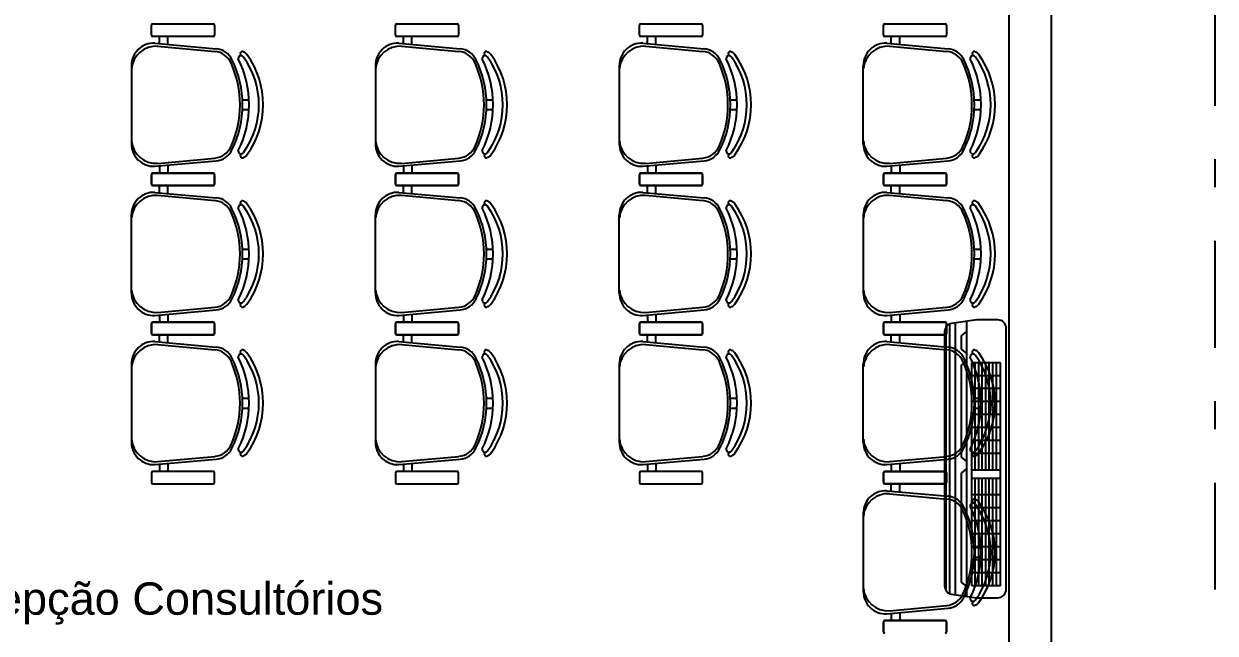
# Model space of a CAD drawing. Header units: millimetres. Extents: x 1573 to 2177, y 1587 to 1932.
# Drawn here: x 1784.295 to 1788.543, y 1895.286 to 1897.457 of the extents above; entities that cross this region are included whole.
import ezdxf
from ezdxf.enums import TextEntityAlignment as Align

# ---------------------------------------------------------------- set-up
doc = ezdxf.new("R2010")
doc.units = ezdxf.units.MM
doc.header["$LTSCALE"] = 0.03
doc.linetypes.add('DASHDOT', pattern=[25.4, 12.7, -6.35, 0, -6.35])
doc.layers.add('-HIDRO', color=8, linetype='Continuous')
doc.styles.add('ARIAL', font='arial.ttf')

msp = doc.modelspace()

# ---------------------------------------------------------------- linework, layer by layer
at = {"layer": '-HIDRO', "linetype": 'DASHDOT'}
msp.add_line((1788.5434, 1894.5791), (1788.5434, 1908.8246), dxfattribs=at)
at = {"layer": '-HIDRO'}
for p, q in [((1787.8083, 1894.2791), (1787.8083, 1901.6713)), ((1787.9583, 1899.2013), (1787.9583, 1894.2791))]:
    msp.add_line(p, q, dxfattribs=at)
at = {"layer": '-HIDRO', "linetype": 'ByBlock'}
for p, q in [((1784.7502, 1897.4172), (1784.7502, 1897.4522)), ((1784.7552, 1897.4572), (1784.9702, 1897.4572)), ((1784.9752, 1897.4522), (1784.9752, 1897.4172)), ((1785.6202, 1897.4172), (1785.6202, 1897.4522)), ((1785.6252, 1897.4572), (1785.8402, 1897.4572)), ((1785.8452, 1897.4522), (1785.8452, 1897.4172)), ((1786.4903, 1897.4172), (1786.4903, 1897.4522)), ((1786.4953, 1897.4572), (1786.7103, 1897.4572)), ((1786.7153, 1897.4522), (1786.7153, 1897.4172)), ((1787.3603, 1897.4172), (1787.3603, 1897.4522)), ((1787.3653, 1897.4572), (1787.5803, 1897.4572)), ((1787.5853, 1897.4522), (1787.5853, 1897.4172)), ((1784.9702, 1897.4122), (1784.7552, 1897.4122)), ((1784.7782, 1897.386), (1784.7782, 1897.4122)), ((1784.8082, 1897.3847), (1784.8082, 1897.4122)), ((1785.8402, 1897.4122), (1785.6252, 1897.4122)), ((1785.6483, 1897.386), (1785.6483, 1897.4122)), ((1785.6783, 1897.3847), (1785.6783, 1897.4122)), ((1786.7103, 1897.4122), (1786.4953, 1897.4122)), ((1786.5183, 1897.386), (1786.5183, 1897.4122)), ((1786.5483, 1897.3847), (1786.5483, 1897.4122)), ((1787.5803, 1897.4122), (1787.3653, 1897.4122)), ((1787.3883, 1897.386), (1787.3883, 1897.4122)), ((1787.4183, 1897.3847), (1787.4183, 1897.4122)), ((1784.7618, 1897.3881), (1784.9805, 1897.3685)), ((1784.7718, 1897.3777), (1784.9765, 1897.3587)), ((1785.6318, 1897.3881), (1785.8506, 1897.3685)), ((1785.6418, 1897.3777), (1785.8465, 1897.3587)), ((1786.5019, 1897.3881), (1786.7206, 1897.3685)), ((1786.5119, 1897.3777), (1786.7165, 1897.3587)), ((1787.3719, 1897.3881), (1787.5906, 1897.3685)), ((1787.3819, 1897.3777), (1787.5866, 1897.3587)), ((1784.6782, 1897.3082), (1784.6782, 1897.0296)), ((1785.5483, 1897.3082), (1785.5483, 1897.0296)), ((1786.4183, 1897.3082), (1786.4183, 1897.0296)), ((1787.2883, 1897.0296), (1787.2883, 1897.3082)), ((1785.0743, 1897.1864), (1785.0978, 1897.1864)), ((1785.0743, 1897.1514), (1785.0978, 1897.1514)), ((1785.9443, 1897.1864), (1785.9679, 1897.1864)), ((1785.9443, 1897.1514), (1785.9679, 1897.1514)), ((1786.8144, 1897.1864), (1786.8379, 1897.1864)), ((1786.8144, 1897.1514), (1786.8379, 1897.1514)), ((1787.6844, 1897.1864), (1787.7079, 1897.1864)), ((1787.6844, 1897.1514), (1787.7079, 1897.1514)), ((1784.7718, 1896.9601), (1784.9765, 1896.9791)), ((1785.6418, 1896.9601), (1785.8465, 1896.9791)), ((1786.5119, 1896.9601), (1786.7165, 1896.9791)), ((1787.3819, 1896.9601), (1787.5866, 1896.9791)), ((1784.7618, 1896.9497), (1784.9805, 1896.9693)), ((1784.7782, 1896.9518), (1784.7782, 1896.9256)), ((1784.8082, 1896.9531), (1784.8082, 1896.9256)), ((1785.6318, 1896.9497), (1785.8506, 1896.9693)), ((1785.6483, 1896.9518), (1785.6483, 1896.9256)), ((1785.6783, 1896.9531), (1785.6783, 1896.9256)), ((1786.5019, 1896.9497), (1786.7206, 1896.9693)), ((1786.5183, 1896.9518), (1786.5183, 1896.9256)), ((1786.5483, 1896.9531), (1786.5483, 1896.9256)), ((1787.3719, 1896.9497), (1787.5906, 1896.9693)), ((1787.3883, 1896.9518), (1787.3883, 1896.9256)), ((1787.4183, 1896.9531), (1787.4183, 1896.9256)), ((1784.7502, 1896.8856), (1784.7502, 1896.9206)), ((1784.7502, 1896.9206), (1784.7502, 1896.8856)), ((1784.7552, 1896.9256), (1784.9702, 1896.9256)), ((1784.9702, 1896.9256), (1784.7552, 1896.9256)), ((1784.9752, 1896.9206), (1784.9752, 1896.8856)), ((1784.9752, 1896.8856), (1784.9752, 1896.9206)), ((1785.6202, 1896.8856), (1785.6202, 1896.9206)), ((1785.6202, 1896.9206), (1785.6202, 1896.8856)), ((1785.6252, 1896.9256), (1785.8402, 1896.9256)), ((1785.8402, 1896.9256), (1785.6252, 1896.9256)), ((1785.8452, 1896.9206), (1785.8452, 1896.8856)), ((1785.8452, 1896.8856), (1785.8452, 1896.9206)), ((1786.4903, 1896.8856), (1786.4903, 1896.9206)), ((1786.4903, 1896.9206), (1786.4903, 1896.8856)), ((1786.4953, 1896.9256), (1786.7103, 1896.9256)), ((1786.7103, 1896.9256), (1786.4953, 1896.9256)), ((1786.7153, 1896.9206), (1786.7153, 1896.8856)), ((1786.7153, 1896.8856), (1786.7153, 1896.9206)), ((1787.3603, 1896.8856), (1787.3603, 1896.9206)), ((1787.3603, 1896.9206), (1787.3603, 1896.8856)), ((1787.3653, 1896.9256), (1787.5803, 1896.9256)), ((1787.5803, 1896.9256), (1787.3653, 1896.9256)), ((1787.5853, 1896.9206), (1787.5853, 1896.8856)), ((1787.5853, 1896.8856), (1787.5853, 1896.9206)), ((1784.9702, 1896.8806), (1784.7552, 1896.8806)), ((1784.7552, 1896.8806), (1784.9702, 1896.8806)), ((1784.7618, 1896.8565), (1784.9805, 1896.8369)), ((1784.7782, 1896.8544), (1784.7782, 1896.8806)), ((1784.8082, 1896.8531), (1784.8082, 1896.8806)), ((1785.8402, 1896.8806), (1785.6252, 1896.8806)), ((1785.6252, 1896.8806), (1785.8402, 1896.8806)), ((1785.6318, 1896.8565), (1785.8506, 1896.8369)), ((1785.6483, 1896.8544), (1785.6483, 1896.8806)), ((1785.6783, 1896.8531), (1785.6783, 1896.8806)), ((1786.7103, 1896.8806), (1786.4953, 1896.8806)), ((1786.4953, 1896.8806), (1786.7103, 1896.8806)), ((1786.5019, 1896.8565), (1786.7206, 1896.8369)), ((1786.5183, 1896.8544), (1786.5183, 1896.8806)), ((1786.5483, 1896.8531), (1786.5483, 1896.8806)), ((1787.5803, 1896.8806), (1787.3653, 1896.8806)), ((1787.3653, 1896.8806), (1787.5803, 1896.8806)), ((1787.3719, 1896.8565), (1787.5906, 1896.8369)), ((1787.3883, 1896.8544), (1787.3883, 1896.8806)), ((1787.4183, 1896.8531), (1787.4183, 1896.8806)), ((1784.7718, 1896.8461), (1784.9765, 1896.8271)), ((1785.6418, 1896.8461), (1785.8465, 1896.8271)), ((1786.5119, 1896.8461), (1786.7165, 1896.8271)), ((1787.3819, 1896.8461), (1787.5866, 1896.8271)), ((1784.6782, 1896.498), (1784.6782, 1896.7766)), ((1785.5483, 1896.498), (1785.5483, 1896.7766)), ((1786.4183, 1896.498), (1786.4183, 1896.7766)), ((1787.2883, 1896.7766), (1787.2883, 1896.498)), ((1785.0743, 1896.6548), (1785.0978, 1896.6548)), ((1785.9443, 1896.6548), (1785.9679, 1896.6548)), ((1786.8144, 1896.6548), (1786.8379, 1896.6548)), ((1787.6844, 1896.6548), (1787.7079, 1896.6548)), ((1785.0743, 1896.6198), (1785.0978, 1896.6198)), ((1785.9443, 1896.6198), (1785.9679, 1896.6198)), ((1786.8144, 1896.6198), (1786.8379, 1896.6198)), ((1787.6844, 1896.6198), (1787.7079, 1896.6198)), ((1784.7618, 1896.4181), (1784.9805, 1896.4377)), ((1784.7718, 1896.4286), (1784.9765, 1896.4475)), ((1785.6318, 1896.4181), (1785.8506, 1896.4377)), ((1785.6418, 1896.4286), (1785.8465, 1896.4475)), ((1786.5019, 1896.4181), (1786.7206, 1896.4377)), ((1786.5119, 1896.4286), (1786.7165, 1896.4475)), ((1787.3719, 1896.4181), (1787.5906, 1896.4377)), ((1787.3819, 1896.4286), (1787.5866, 1896.4475)), ((1784.7502, 1896.354), (1784.7502, 1896.389)), ((1784.7502, 1896.389), (1784.7502, 1896.354)), ((1784.7552, 1896.394), (1784.9702, 1896.394)), ((1784.9702, 1896.394), (1784.7552, 1896.394)), ((1784.7782, 1896.4202), (1784.7782, 1896.394)), ((1784.8082, 1896.4215), (1784.8082, 1896.394)), ((1784.9752, 1896.389), (1784.9752, 1896.354)), ((1784.9752, 1896.354), (1784.9752, 1896.389)), ((1785.6202, 1896.354), (1785.6202, 1896.389)), ((1785.6202, 1896.389), (1785.6202, 1896.354)), ((1785.6252, 1896.394), (1785.8402, 1896.394)), ((1785.8402, 1896.394), (1785.6252, 1896.394)), ((1785.6483, 1896.4202), (1785.6483, 1896.394)), ((1785.6783, 1896.4215), (1785.6783, 1896.394)), ((1785.8452, 1896.389), (1785.8452, 1896.354)), ((1785.8452, 1896.354), (1785.8452, 1896.389)), ((1786.4903, 1896.354), (1786.4903, 1896.389)), ((1786.4903, 1896.389), (1786.4903, 1896.354)), ((1786.4953, 1896.394), (1786.7103, 1896.394)), ((1786.7103, 1896.394), (1786.4953, 1896.394)), ((1786.5183, 1896.4202), (1786.5183, 1896.394)), ((1786.5483, 1896.4215), (1786.5483, 1896.394)), ((1786.7153, 1896.389), (1786.7153, 1896.354)), ((1786.7153, 1896.354), (1786.7153, 1896.389)), ((1787.3603, 1896.389), (1787.3603, 1896.354)), ((1787.3603, 1896.354), (1787.3603, 1896.389)), ((1787.5803, 1896.394), (1787.3653, 1896.394)), ((1787.3653, 1896.394), (1787.5803, 1896.394)), ((1787.3883, 1896.4202), (1787.3883, 1896.394)), ((1787.4183, 1896.4215), (1787.4183, 1896.394)), ((1787.5853, 1896.354), (1787.5853, 1896.389)), ((1787.5853, 1896.389), (1787.5853, 1896.354)), ((1784.9702, 1896.349), (1784.7552, 1896.349)), ((1784.7552, 1896.349), (1784.9702, 1896.349)), ((1784.7782, 1896.3229), (1784.7782, 1896.349)), ((1784.8082, 1896.3215), (1784.8082, 1896.349)), ((1785.8402, 1896.349), (1785.6252, 1896.349)), ((1785.6252, 1896.349), (1785.8402, 1896.349)), ((1785.6483, 1896.3229), (1785.6483, 1896.349)), ((1785.6783, 1896.3215), (1785.6783, 1896.349)), ((1786.7103, 1896.349), (1786.4953, 1896.349)), ((1786.4953, 1896.349), (1786.7103, 1896.349)), ((1786.5183, 1896.3229), (1786.5183, 1896.349)), ((1786.5483, 1896.3215), (1786.5483, 1896.349)), ((1787.3653, 1896.349), (1787.5803, 1896.349)), ((1787.5803, 1896.349), (1787.3653, 1896.349)), ((1787.3883, 1896.3229), (1787.3883, 1896.349)), ((1787.4183, 1896.3215), (1787.4183, 1896.349)), ((1784.7618, 1896.3249), (1784.9805, 1896.3053)), ((1784.7718, 1896.3145), (1784.9765, 1896.2955)), ((1785.6318, 1896.3249), (1785.8506, 1896.3053)), ((1785.6418, 1896.3145), (1785.8465, 1896.2955)), ((1786.5019, 1896.3249), (1786.7206, 1896.3053)), ((1786.5119, 1896.3145), (1786.7165, 1896.2955)), ((1787.3719, 1896.3249), (1787.5906, 1896.3053)), ((1787.3819, 1896.3145), (1787.5866, 1896.2955)), ((1784.6782, 1896.245), (1784.6782, 1895.9664)), ((1785.5483, 1896.245), (1785.5483, 1895.9664)), ((1786.4183, 1896.245), (1786.4183, 1895.9664)), ((1787.2883, 1895.9664), (1787.2883, 1896.245)), ((1785.0743, 1896.1232), (1785.0978, 1896.1232)), ((1785.0743, 1896.0882), (1785.0978, 1896.0882)), ((1785.9443, 1896.1232), (1785.9679, 1896.1232)), ((1785.9443, 1896.0882), (1785.9679, 1896.0882)), ((1786.8144, 1896.1232), (1786.8379, 1896.1232)), ((1786.8144, 1896.0882), (1786.8379, 1896.0882)), ((1787.6844, 1896.1232), (1787.7079, 1896.1232)), ((1787.6844, 1896.0882), (1787.7079, 1896.0882)), ((1784.7718, 1895.897), (1784.9765, 1895.9159)), ((1785.6418, 1895.897), (1785.8465, 1895.9159)), ((1786.5119, 1895.897), (1786.7165, 1895.9159)), ((1787.3819, 1895.897), (1787.5866, 1895.9159)), ((1784.7618, 1895.8865), (1784.9805, 1895.9061)), ((1784.7782, 1895.8886), (1784.7782, 1895.8624)), ((1784.8082, 1895.8899), (1784.8082, 1895.8624)), ((1785.6318, 1895.8865), (1785.8506, 1895.9061)), ((1785.6483, 1895.8886), (1785.6483, 1895.8624)), ((1785.6783, 1895.8899), (1785.6783, 1895.8624)), ((1786.5019, 1895.8865), (1786.7206, 1895.9061)), ((1786.5183, 1895.8886), (1786.5183, 1895.8624)), ((1786.5483, 1895.8899), (1786.5483, 1895.8624)), ((1787.3719, 1895.8865), (1787.5906, 1895.9061)), ((1787.3883, 1895.8886), (1787.3883, 1895.8624)), ((1787.4183, 1895.8899), (1787.4183, 1895.8624)), ((1784.7502, 1895.8574), (1784.7502, 1895.8224)), ((1784.9702, 1895.8624), (1784.7552, 1895.8624)), ((1784.9752, 1895.8224), (1784.9752, 1895.8574)), ((1785.6202, 1895.8574), (1785.6202, 1895.8224)), ((1785.8402, 1895.8624), (1785.6252, 1895.8624)), ((1785.8452, 1895.8224), (1785.8452, 1895.8574)), ((1786.4903, 1895.8574), (1786.4903, 1895.8224)), ((1786.7103, 1895.8624), (1786.4953, 1895.8624)), ((1786.7153, 1895.8224), (1786.7153, 1895.8574)), ((1787.3603, 1895.8224), (1787.3603, 1895.8574)), ((1787.3603, 1895.8574), (1787.3603, 1895.8224)), ((1787.3653, 1895.8624), (1787.5803, 1895.8624)), ((1787.5803, 1895.8624), (1787.3653, 1895.8624)), ((1787.5853, 1895.8574), (1787.5853, 1895.8224)), ((1787.5853, 1895.8224), (1787.5853, 1895.8574)), ((1784.7552, 1895.8174), (1784.9702, 1895.8174)), ((1785.6252, 1895.8174), (1785.8402, 1895.8174)), ((1786.4953, 1895.8174), (1786.7103, 1895.8174)), ((1787.5803, 1895.8174), (1787.3653, 1895.8174)), ((1787.3653, 1895.8174), (1787.5803, 1895.8174)), ((1787.3719, 1895.7933), (1787.5906, 1895.7737)), ((1787.3883, 1895.7913), (1787.3883, 1895.8174)), ((1787.4183, 1895.7899), (1787.4183, 1895.8174)), ((1787.3819, 1895.7829), (1787.5866, 1895.7639)), ((1787.2883, 1895.7134), (1787.2883, 1895.4348)), ((1787.6844, 1895.5916), (1787.7079, 1895.5916)), ((1787.6844, 1895.5566), (1787.7079, 1895.5566)), ((1787.3719, 1895.3549), (1787.5906, 1895.3745)), ((1787.3819, 1895.3654), (1787.5866, 1895.3844)), ((1787.3603, 1895.2908), (1787.3603, 1895.3258)), ((1787.3603, 1895.3258), (1787.3603, 1895.2908)), ((1787.3653, 1895.3308), (1787.5803, 1895.3308)), ((1787.5803, 1895.3308), (1787.3653, 1895.3308)), ((1787.3883, 1895.357), (1787.3883, 1895.3308)), ((1787.4183, 1895.3583), (1787.4183, 1895.3308)), ((1787.5853, 1895.3258), (1787.5853, 1895.2908)), ((1787.5853, 1895.2908), (1787.5853, 1895.3258))]:
    msp.add_line(p, q, dxfattribs=at)
at = {"layer": '-HIDRO', "ltscale": 0.5}
for p, q in [((1787.5974, 1895.4261), (1787.5974, 1896.3882)), ((1787.6172, 1895.4226), (1787.6172, 1896.3917)), ((1787.6583, 1895.4169), (1787.6583, 1896.3974)), ((1787.5842, 1895.4362), (1787.5842, 1896.3781)), ((1787.6583, 1896.3622), (1787.6382, 1896.3467)), ((1787.6382, 1896.2982), (1787.6382, 1896.3467)), ((1787.6583, 1896.2827), (1787.6382, 1896.2982)), ((1787.6583, 1896.2576), (1787.6382, 1896.2422)), ((1787.6382, 1895.913), (1787.6382, 1896.2422)), ((1787.6753, 1895.7321), (1787.6753, 1896.2497)), ((1787.7772, 1896.2497), (1787.6753, 1896.2497)), ((1787.6878, 1895.8671), (1787.6878, 1896.2497)), ((1787.7003, 1895.8671), (1787.7003, 1896.2497)), ((1787.7128, 1895.8671), (1787.7128, 1896.2497)), ((1787.7253, 1895.8671), (1787.7253, 1896.2497)), ((1787.7378, 1895.8671), (1787.7378, 1896.2497)), ((1787.75, 1895.8671), (1787.75, 1896.2497)), ((1787.7639, 1895.8671), (1787.7639, 1896.2497)), ((1787.7772, 1895.7321), (1787.7772, 1896.2497)), ((1787.7772, 1896.2034), (1787.6753, 1896.2034)), ((1787.7772, 1896.1572), (1787.6753, 1896.1572)), ((1787.7772, 1896.1109), (1787.6753, 1896.1109)), ((1787.7772, 1896.0647), (1787.6753, 1896.0647)), ((1787.7772, 1896.0184), (1787.6753, 1896.0184)), ((1787.7772, 1895.9722), (1787.6753, 1895.9722)), ((1787.7772, 1895.9259), (1787.6753, 1895.9259)), ((1787.6583, 1895.8976), (1787.6382, 1895.913)), ((1787.6583, 1895.8731), (1787.6382, 1895.8576)), ((1787.6382, 1895.4676), (1787.6382, 1895.8576)), ((1787.7772, 1895.8671), (1787.6753, 1895.8671)), ((1787.7772, 1895.8371), (1787.6753, 1895.8371)), ((1787.6878, 1895.4546), (1787.6878, 1895.8371)), ((1787.7003, 1895.4546), (1787.7003, 1895.8371)), ((1787.7128, 1895.4546), (1787.7128, 1895.8371)), ((1787.7253, 1895.4546), (1787.7253, 1895.8371)), ((1787.7378, 1895.4546), (1787.7378, 1895.8371)), ((1787.75, 1895.4546), (1787.75, 1895.8371)), ((1787.7639, 1895.4546), (1787.7639, 1895.8371)), ((1787.7772, 1895.7784), (1787.6753, 1895.7784)), ((1787.7772, 1895.7321), (1787.6753, 1895.7321)), ((1787.6753, 1895.4546), (1787.6753, 1895.7321)), ((1787.7772, 1895.4546), (1787.7772, 1895.7321)), ((1787.7772, 1895.6859), (1787.6753, 1895.6859)), ((1787.7772, 1895.6396), (1787.6753, 1895.6396)), ((1787.7772, 1895.5934), (1787.6753, 1895.5934)), ((1787.7772, 1895.5471), (1787.6753, 1895.5471)), ((1787.7772, 1895.5009), (1787.6753, 1895.5009)), ((1787.6583, 1895.4521), (1787.6382, 1895.4676)), ((1787.7772, 1895.4546), (1787.6753, 1895.4546))]:
    msp.add_line(p, q, dxfattribs=at)
msp.add_lwpolyline([(1787.5783, 1895.4541, 0.36397), (1787.6031, 1895.4245), (1787.6933, 1895.4121), (1787.7683, 1895.4121, 0.414214), (1787.7983, 1895.4421), (1787.7983, 1896.3722, 0.414214), (1787.7683, 1896.4022), (1787.6933, 1896.4022), (1787.6031, 1896.3898, 0.36397), (1787.5783, 1896.3602)], format="xyb", close=True, dxfattribs=at)
at = {"layer": '-HIDRO', "linetype": 'ByBlock'}
for centre, radius, start, end in [((1784.7552, 1897.4522), 0.005, 90, 180), ((1784.9702, 1897.4522), 0.005, 0, 90), ((1785.6252, 1897.4522), 0.005, 90, 180), ((1785.8402, 1897.4522), 0.005, 0, 90), ((1786.4953, 1897.4522), 0.005, 90, 180), ((1786.7103, 1897.4522), 0.005, 0, 90), ((1787.3653, 1897.4522), 0.005, 90, 180), ((1787.5803, 1897.4522), 0.005, 0, 90), ((1784.7552, 1897.4172), 0.005, 180, 270), ((1784.9702, 1897.4172), 0.005, 270, 0), ((1785.6252, 1897.4172), 0.005, 180, 270), ((1785.8402, 1897.4172), 0.005, 270, 0), ((1786.4953, 1897.4172), 0.005, 180, 270), ((1786.7103, 1897.4172), 0.005, 270, 0), ((1787.3653, 1897.4172), 0.005, 180, 270), ((1787.5803, 1897.4172), 0.005, 270, 0), ((1784.7582, 1897.3082), 0.08, 87.4308, 180), ((1784.7668, 1897.2891), 0.0887, 86.7478, 174.4075), ((1784.9743, 1897.2988), 0.07, 26.3953, 84.8788), ((1785.6283, 1897.3082), 0.08, 87.4308, 180), ((1785.6368, 1897.2891), 0.0887, 86.7478, 174.4075), ((1785.8443, 1897.2988), 0.07, 26.3953, 84.8788), ((1786.4983, 1897.3082), 0.08, 87.4308, 180), ((1786.5068, 1897.2891), 0.0887, 86.7478, 174.4075), ((1786.7143, 1897.2988), 0.07, 26.3953, 84.8788), ((1787.3683, 1897.3082), 0.08, 87.4308, 180), ((1787.3769, 1897.2891), 0.0887, 86.7478, 174.4075), ((1787.5844, 1897.2988), 0.07, 26.3953, 84.8788), ((1784.97, 1897.289), 0.07, 24.2639, 84.7001), ((1784.7036, 1897.1689), 0.3622, 335.7361, 24.2639), ((1784.7126, 1897.1689), 0.3622, 333.6047, 26.3953), ((1785.0693, 1897.3337), 0.01, 64.8545, 189.6706), ((1785.0693, 1897.3337), 0.01, 64.8545, 189.6706), ((1784.7361, 1897.1689), 0.3622, 333.2374, 26.7626), ((1784.7361, 1897.1689), 0.3622, 333.2374, 26.7626), ((1785.0744, 1897.3508), 0.00782, 44.6745, 240.1891), ((1785.0682, 1897.3314), 0.0125, 36.8699, 64.8545), ((1785.0682, 1897.3314), 0.0125, 36.8699, 64.8545), ((1784.843, 1897.1689), 0.2902, 324.1442, 35.8558), ((1784.843, 1897.1689), 0.2902, 324.1442, 35.8558), ((1785.0682, 1897.3314), 0.0275, 36.5429, 64.8545), ((1784.843, 1897.1689), 0.3052, 324.1238, 35.8762), ((1785.84, 1897.289), 0.07, 24.2639, 84.7001), ((1785.5737, 1897.1689), 0.3622, 335.7361, 24.2639), ((1785.5826, 1897.1689), 0.3622, 333.6047, 26.3953), ((1785.9393, 1897.3337), 0.01, 64.8545, 189.6706), ((1785.9393, 1897.3337), 0.01, 64.8545, 189.6706), ((1785.6061, 1897.1689), 0.3622, 333.2374, 26.7626), ((1785.6061, 1897.1689), 0.3622, 333.2374, 26.7626), ((1785.9444, 1897.3508), 0.00782, 44.6745, 240.1891), ((1785.9383, 1897.3314), 0.0125, 36.8699, 64.8545), ((1785.9383, 1897.3314), 0.0125, 36.8699, 64.8545), ((1785.713, 1897.1689), 0.2902, 324.1442, 35.8558), ((1785.713, 1897.1689), 0.2902, 324.1442, 35.8558), ((1785.9383, 1897.3314), 0.0275, 36.5429, 64.8545), ((1785.713, 1897.1689), 0.3052, 324.1238, 35.8762), ((1786.7101, 1897.289), 0.07, 24.2639, 84.7001), ((1786.4437, 1897.1689), 0.3622, 335.7361, 24.2639), ((1786.4526, 1897.1689), 0.3622, 333.6047, 26.3953), ((1786.8094, 1897.3337), 0.01, 64.8545, 189.6706), ((1786.8094, 1897.3337), 0.01, 64.8545, 189.6706), ((1786.4761, 1897.1689), 0.3622, 333.2374, 26.7626), ((1786.4761, 1897.1689), 0.3622, 333.2374, 26.7626), ((1786.8144, 1897.3508), 0.00782, 44.6745, 240.1891), ((1786.8083, 1897.3314), 0.0125, 36.8699, 64.8545), ((1786.8083, 1897.3314), 0.0125, 36.8699, 64.8545), ((1786.5831, 1897.1689), 0.2902, 324.1442, 35.8558), ((1786.5831, 1897.1689), 0.2902, 324.1442, 35.8558), ((1786.8083, 1897.3314), 0.0275, 36.5429, 64.8545), ((1786.5831, 1897.1689), 0.3052, 324.1238, 35.8762), ((1787.5801, 1897.289), 0.07, 24.2639, 84.7001), ((1787.3137, 1897.1689), 0.3622, 335.7361, 24.2639), ((1787.3226, 1897.1689), 0.3622, 333.6047, 26.3953), ((1787.6794, 1897.3337), 0.01, 64.8545, 189.6706), ((1787.6794, 1897.3337), 0.01, 64.8545, 189.6706), ((1787.3461, 1897.1689), 0.3622, 333.2374, 26.7626), ((1787.3461, 1897.1689), 0.3622, 333.2374, 26.7626), ((1787.6845, 1897.3508), 0.00782, 44.6745, 240.1891), ((1787.6783, 1897.3314), 0.0125, 36.8699, 64.8545), ((1787.6783, 1897.3314), 0.0125, 36.8699, 64.8545), ((1787.4531, 1897.1689), 0.2902, 324.1442, 35.8558), ((1787.4531, 1897.1689), 0.2902, 324.1442, 35.8558), ((1787.6783, 1897.3314), 0.0275, 36.5429, 64.8545), ((1787.4531, 1897.1689), 0.3052, 324.1238, 35.8762), ((1784.7582, 1897.0296), 0.08, 180, 272.5692), ((1784.7668, 1897.0487), 0.0887, 185.5925, 273.2522), ((1785.6283, 1897.0296), 0.08, 180, 272.5692), ((1785.6368, 1897.0487), 0.0887, 185.5925, 273.2522), ((1786.4983, 1897.0296), 0.08, 180, 272.5692), ((1786.5068, 1897.0487), 0.0887, 185.5925, 273.2522), ((1787.3683, 1897.0296), 0.08, 180, 272.5692), ((1787.3769, 1897.0487), 0.0887, 185.5925, 273.2522), ((1784.97, 1897.0488), 0.07, 275.2999, 335.7361), ((1784.9743, 1897.039), 0.07, 275.1212, 333.6047), ((1785.0693, 1897.0041), 0.01, 170.3294, 295.1455), ((1785.0693, 1897.0041), 0.01, 170.3294, 295.1455), ((1785.0744, 1896.987), 0.00782, 119.8109, 315.3255), ((1785.0682, 1897.0064), 0.0125, 295.1455, 323.1301), ((1785.0682, 1897.0064), 0.0125, 295.1455, 323.1301), ((1785.0682, 1897.0064), 0.0275, 295.1455, 323.4571), ((1785.84, 1897.0488), 0.07, 275.2999, 335.7361), ((1785.8443, 1897.039), 0.07, 275.1212, 333.6047), ((1785.9393, 1897.0041), 0.01, 170.3294, 295.1455), ((1785.9393, 1897.0041), 0.01, 170.3294, 295.1455), ((1785.9444, 1896.987), 0.00782, 119.8109, 315.3255), ((1785.9383, 1897.0064), 0.0125, 295.1455, 323.1301), ((1785.9383, 1897.0064), 0.0125, 295.1455, 323.1301), ((1785.9383, 1897.0064), 0.0275, 295.1455, 323.4571), ((1786.7101, 1897.0488), 0.07, 275.2999, 335.7361), ((1786.7143, 1897.039), 0.07, 275.1212, 333.6047), ((1786.8094, 1897.0041), 0.01, 170.3294, 295.1455), ((1786.8094, 1897.0041), 0.01, 170.3294, 295.1455), ((1786.8144, 1896.987), 0.00782, 119.8109, 315.3255), ((1786.8083, 1897.0064), 0.0125, 295.1455, 323.1301), ((1786.8083, 1897.0064), 0.0125, 295.1455, 323.1301), ((1786.8083, 1897.0064), 0.0275, 295.1455, 323.4571), ((1787.5801, 1897.0488), 0.07, 275.2999, 335.7361), ((1787.5844, 1897.039), 0.07, 275.1212, 333.6047), ((1787.6794, 1897.0041), 0.01, 170.3294, 295.1455), ((1787.6794, 1897.0041), 0.01, 170.3294, 295.1455), ((1787.6845, 1896.987), 0.00782, 119.8109, 315.3255), ((1787.6783, 1897.0064), 0.0125, 295.1455, 323.1301), ((1787.6783, 1897.0064), 0.0125, 295.1455, 323.1301), ((1787.6783, 1897.0064), 0.0275, 295.1455, 323.4571), ((1784.7552, 1896.9206), 0.005, 90, 180), ((1784.7552, 1896.9206), 0.005, 90, 180), ((1784.9702, 1896.9206), 0.005, 0, 90), ((1784.9702, 1896.9206), 0.005, 0, 90), ((1785.6252, 1896.9206), 0.005, 90, 180), ((1785.6252, 1896.9206), 0.005, 90, 180), ((1785.8402, 1896.9206), 0.005, 0, 90), ((1785.8402, 1896.9206), 0.005, 0, 90), ((1786.4953, 1896.9206), 0.005, 90, 180), ((1786.4953, 1896.9206), 0.005, 90, 180), ((1786.7103, 1896.9206), 0.005, 0, 90), ((1786.7103, 1896.9206), 0.005, 0, 90), ((1787.3653, 1896.9206), 0.005, 90, 180), ((1787.3653, 1896.9206), 0.005, 90, 180), ((1787.5803, 1896.9206), 0.005, 0, 90), ((1787.5803, 1896.9206), 0.005, 0, 90), ((1784.7582, 1896.7766), 0.08, 87.4308, 180), ((1784.7552, 1896.8856), 0.005, 180, 270), ((1784.7552, 1896.8856), 0.005, 180, 270), ((1784.9702, 1896.8856), 0.005, 270, 0), ((1784.9702, 1896.8856), 0.005, 270, 0), ((1785.6283, 1896.7766), 0.08, 87.4308, 180), ((1785.6252, 1896.8856), 0.005, 180, 270), ((1785.6252, 1896.8856), 0.005, 180, 270), ((1785.8402, 1896.8856), 0.005, 270, 0), ((1785.8402, 1896.8856), 0.005, 270, 0), ((1786.4983, 1896.7766), 0.08, 87.4308, 180), ((1786.4953, 1896.8856), 0.005, 180, 270), ((1786.4953, 1896.8856), 0.005, 180, 270), ((1786.7103, 1896.8856), 0.005, 270, 0), ((1786.7103, 1896.8856), 0.005, 270, 0), ((1787.3683, 1896.7766), 0.08, 87.4308, 180), ((1787.3653, 1896.8856), 0.005, 180, 270), ((1787.3653, 1896.8856), 0.005, 180, 270), ((1787.5803, 1896.8856), 0.005, 270, 0), ((1787.5803, 1896.8856), 0.005, 270, 0), ((1784.7668, 1896.7575), 0.0887, 86.7478, 174.4075), ((1784.97, 1896.7574), 0.07, 24.2639, 84.7001), ((1784.9743, 1896.7672), 0.07, 26.3953, 84.8788), ((1785.0693, 1896.8021), 0.01, 64.8545, 189.6706), ((1785.0693, 1896.8021), 0.01, 64.8545, 189.6706), ((1785.0744, 1896.8192), 0.00782, 44.6745, 240.1891), ((1785.0682, 1896.7998), 0.0125, 36.8699, 64.8545), ((1785.0682, 1896.7998), 0.0125, 36.8699, 64.8545), ((1785.0682, 1896.7998), 0.0275, 36.5429, 64.8545), ((1784.843, 1896.6373), 0.3052, 324.1238, 35.8762), ((1785.6368, 1896.7575), 0.0887, 86.7478, 174.4075), ((1785.84, 1896.7574), 0.07, 24.2639, 84.7001), ((1785.8443, 1896.7672), 0.07, 26.3953, 84.8788), ((1785.9393, 1896.8021), 0.01, 64.8545, 189.6706), ((1785.9393, 1896.8021), 0.01, 64.8545, 189.6706), ((1785.9444, 1896.8192), 0.00782, 44.6745, 240.1891), ((1785.9383, 1896.7998), 0.0125, 36.8699, 64.8545), ((1785.9383, 1896.7998), 0.0125, 36.8699, 64.8545), ((1785.9383, 1896.7998), 0.0275, 36.5429, 64.8545), ((1785.713, 1896.6373), 0.3052, 324.1238, 35.8762), ((1786.5068, 1896.7575), 0.0887, 86.7478, 174.4075), ((1786.7101, 1896.7574), 0.07, 24.2639, 84.7001), ((1786.7143, 1896.7672), 0.07, 26.3953, 84.8788), ((1786.8094, 1896.8021), 0.01, 64.8545, 189.6706), ((1786.8094, 1896.8021), 0.01, 64.8545, 189.6706), ((1786.8144, 1896.8192), 0.00782, 44.6745, 240.1891), ((1786.8083, 1896.7998), 0.0125, 36.8699, 64.8545), ((1786.8083, 1896.7998), 0.0125, 36.8699, 64.8545), ((1786.8083, 1896.7998), 0.0275, 36.5429, 64.8545), ((1786.5831, 1896.6373), 0.3052, 324.1238, 35.8762), ((1787.3769, 1896.7575), 0.0887, 86.7478, 174.4075), ((1787.5801, 1896.7574), 0.07, 24.2639, 84.7001), ((1787.5844, 1896.7672), 0.07, 26.3953, 84.8788), ((1787.6794, 1896.8021), 0.01, 64.8545, 189.6706), ((1787.6794, 1896.8021), 0.01, 64.8545, 189.6706), ((1787.6845, 1896.8192), 0.00782, 44.6745, 240.1891), ((1787.6783, 1896.7998), 0.0125, 36.8699, 64.8545), ((1787.6783, 1896.7998), 0.0125, 36.8699, 64.8545), ((1787.6783, 1896.7998), 0.0275, 36.5429, 64.8545), ((1787.4531, 1896.6373), 0.3052, 324.1238, 35.8762), ((1784.7036, 1896.6373), 0.3622, 335.7361, 24.2639), ((1784.7126, 1896.6373), 0.3622, 333.6047, 26.3953), ((1784.7361, 1896.6373), 0.3622, 333.2374, 26.7626), ((1784.7361, 1896.6373), 0.3622, 333.2374, 26.7626), ((1784.843, 1896.6373), 0.2902, 324.1442, 35.8558), ((1784.843, 1896.6373), 0.2902, 324.1442, 35.8558), ((1785.5737, 1896.6373), 0.3622, 335.7361, 24.2639), ((1785.5826, 1896.6373), 0.3622, 333.6047, 26.3953), ((1785.6061, 1896.6373), 0.3622, 333.2374, 26.7626), ((1785.6061, 1896.6373), 0.3622, 333.2374, 26.7626), ((1785.713, 1896.6373), 0.2902, 324.1442, 35.8558), ((1785.713, 1896.6373), 0.2902, 324.1442, 35.8558), ((1786.4437, 1896.6373), 0.3622, 335.7361, 24.2639), ((1786.4526, 1896.6373), 0.3622, 333.6047, 26.3953), ((1786.4761, 1896.6373), 0.3622, 333.2374, 26.7626), ((1786.4761, 1896.6373), 0.3622, 333.2374, 26.7626), ((1786.5831, 1896.6373), 0.2902, 324.1442, 35.8558), ((1786.5831, 1896.6373), 0.2902, 324.1442, 35.8558), ((1787.3137, 1896.6373), 0.3622, 335.7361, 24.2639), ((1787.3226, 1896.6373), 0.3622, 333.6047, 26.3953), ((1787.3461, 1896.6373), 0.3622, 333.2374, 26.7626), ((1787.3461, 1896.6373), 0.3622, 333.2374, 26.7626), ((1787.4531, 1896.6373), 0.2902, 324.1442, 35.8558), ((1787.4531, 1896.6373), 0.2902, 324.1442, 35.8558), ((1784.7582, 1896.498), 0.08, 180, 272.5692), ((1784.7668, 1896.5171), 0.0887, 185.5925, 273.2522), ((1784.97, 1896.5172), 0.07, 275.2999, 335.7361), ((1784.9743, 1896.5074), 0.07, 275.1212, 333.6047), ((1785.0693, 1896.4725), 0.01, 170.3294, 295.1455), ((1785.0693, 1896.4725), 0.01, 170.3294, 295.1455), ((1785.6283, 1896.498), 0.08, 180, 272.5692), ((1785.6368, 1896.5171), 0.0887, 185.5925, 273.2522), ((1785.84, 1896.5172), 0.07, 275.2999, 335.7361), ((1785.8443, 1896.5074), 0.07, 275.1212, 333.6047), ((1785.9393, 1896.4725), 0.01, 170.3294, 295.1455), ((1785.9393, 1896.4725), 0.01, 170.3294, 295.1455), ((1786.4983, 1896.498), 0.08, 180, 272.5692), ((1786.5068, 1896.5171), 0.0887, 185.5925, 273.2522), ((1786.7101, 1896.5172), 0.07, 275.2999, 335.7361), ((1786.7143, 1896.5074), 0.07, 275.1212, 333.6047), ((1786.8094, 1896.4725), 0.01, 170.3294, 295.1455), ((1786.8094, 1896.4725), 0.01, 170.3294, 295.1455), ((1787.3683, 1896.498), 0.08, 180, 272.5692), ((1787.3769, 1896.5171), 0.0887, 185.5925, 273.2522), ((1787.5801, 1896.5172), 0.07, 275.2999, 335.7361), ((1787.5844, 1896.5074), 0.07, 275.1212, 333.6047), ((1787.6794, 1896.4725), 0.01, 170.3294, 295.1455), ((1787.6794, 1896.4725), 0.01, 170.3294, 295.1455), ((1785.0744, 1896.4554), 0.00782, 119.8109, 315.3255), ((1785.0682, 1896.4748), 0.0125, 295.1455, 323.1301), ((1785.0682, 1896.4748), 0.0125, 295.1455, 323.1301), ((1785.0682, 1896.4748), 0.0275, 295.1455, 323.4571), ((1785.9444, 1896.4554), 0.00782, 119.8109, 315.3255), ((1785.9383, 1896.4748), 0.0125, 295.1455, 323.1301), ((1785.9383, 1896.4748), 0.0125, 295.1455, 323.1301), ((1785.9383, 1896.4748), 0.0275, 295.1455, 323.4571), ((1786.8144, 1896.4554), 0.00782, 119.8109, 315.3255), ((1786.8083, 1896.4748), 0.0125, 295.1455, 323.1301), ((1786.8083, 1896.4748), 0.0125, 295.1455, 323.1301), ((1786.8083, 1896.4748), 0.0275, 295.1455, 323.4571), ((1787.6845, 1896.4554), 0.00782, 119.8109, 315.3255), ((1787.6783, 1896.4748), 0.0125, 295.1455, 323.1301), ((1787.6783, 1896.4748), 0.0125, 295.1455, 323.1301), ((1787.6783, 1896.4748), 0.0275, 295.1455, 323.4571), ((1784.7552, 1896.389), 0.005, 90, 180), ((1784.7552, 1896.389), 0.005, 90, 180), ((1784.9702, 1896.389), 0.005, 0, 90), ((1784.9702, 1896.389), 0.005, 0, 90), ((1785.6252, 1896.389), 0.005, 90, 180), ((1785.6252, 1896.389), 0.005, 90, 180), ((1785.8402, 1896.389), 0.005, 0, 90), ((1785.8402, 1896.389), 0.005, 0, 90), ((1786.4953, 1896.389), 0.005, 90, 180), ((1786.4953, 1896.389), 0.005, 90, 180), ((1786.7103, 1896.389), 0.005, 0, 90), ((1786.7103, 1896.389), 0.005, 0, 90), ((1787.3653, 1896.389), 0.005, 90, 180), ((1787.3653, 1896.389), 0.005, 90, 180), ((1787.5803, 1896.389), 0.005, 0, 90), ((1787.5803, 1896.389), 0.005, 0, 90), ((1784.7552, 1896.354), 0.005, 180, 270), ((1784.7552, 1896.354), 0.005, 180, 270), ((1784.9702, 1896.354), 0.005, 270, 0), ((1784.9702, 1896.354), 0.005, 270, 0), ((1785.6252, 1896.354), 0.005, 180, 270), ((1785.6252, 1896.354), 0.005, 180, 270), ((1785.8402, 1896.354), 0.005, 270, 0), ((1785.8402, 1896.354), 0.005, 270, 0), ((1786.4953, 1896.354), 0.005, 180, 270), ((1786.4953, 1896.354), 0.005, 180, 270), ((1786.7103, 1896.354), 0.005, 270, 0), ((1786.7103, 1896.354), 0.005, 270, 0), ((1787.3653, 1896.354), 0.005, 180, 270), ((1787.3653, 1896.354), 0.005, 180, 270), ((1787.5803, 1896.354), 0.005, 270, 0), ((1787.5803, 1896.354), 0.005, 270, 0), ((1784.7582, 1896.245), 0.08, 87.4308, 180), ((1784.7668, 1896.2259), 0.0887, 86.7478, 174.4075), ((1784.9743, 1896.2356), 0.07, 26.3953, 84.8788), ((1785.6283, 1896.245), 0.08, 87.4308, 180), ((1785.6368, 1896.2259), 0.0887, 86.7478, 174.4075), ((1785.8443, 1896.2356), 0.07, 26.3953, 84.8788), ((1786.4983, 1896.245), 0.08, 87.4308, 180), ((1786.5068, 1896.2259), 0.0887, 86.7478, 174.4075), ((1786.7143, 1896.2356), 0.07, 26.3953, 84.8788), ((1787.3683, 1896.245), 0.08, 87.4308, 180), ((1787.3769, 1896.2259), 0.0887, 86.7478, 174.4075), ((1787.5844, 1896.2356), 0.07, 26.3953, 84.8788), ((1784.97, 1896.2258), 0.07, 24.2639, 84.7001), ((1784.7126, 1896.1057), 0.3622, 333.6047, 26.3953), ((1785.0693, 1896.2705), 0.01, 64.8545, 189.6706), ((1785.0693, 1896.2705), 0.01, 64.8545, 189.6706), ((1784.7361, 1896.1057), 0.3622, 333.2374, 26.7626), ((1784.7361, 1896.1057), 0.3622, 333.2374, 26.7626), ((1785.0744, 1896.2876), 0.00782, 44.6745, 240.1891), ((1785.0682, 1896.2682), 0.0125, 36.8699, 64.8545), ((1785.0682, 1896.2682), 0.0125, 36.8699, 64.8545), ((1784.843, 1896.1057), 0.2902, 324.1442, 35.8558), ((1784.843, 1896.1057), 0.2902, 324.1442, 35.8558), ((1785.0682, 1896.2682), 0.0275, 36.5429, 64.8545), ((1784.843, 1896.1057), 0.3052, 324.1238, 35.8762), ((1785.84, 1896.2258), 0.07, 24.2639, 84.7001), ((1785.5826, 1896.1057), 0.3622, 333.6047, 26.3953), ((1785.9393, 1896.2705), 0.01, 64.8545, 189.6706), ((1785.9393, 1896.2705), 0.01, 64.8545, 189.6706), ((1785.6061, 1896.1057), 0.3622, 333.2374, 26.7626), ((1785.6061, 1896.1057), 0.3622, 333.2374, 26.7626), ((1785.9444, 1896.2876), 0.00782, 44.6745, 240.1891), ((1785.9383, 1896.2682), 0.0125, 36.8699, 64.8545), ((1785.9383, 1896.2682), 0.0125, 36.8699, 64.8545), ((1785.713, 1896.1057), 0.2902, 324.1442, 35.8558), ((1785.713, 1896.1057), 0.2902, 324.1442, 35.8558), ((1785.9383, 1896.2682), 0.0275, 36.5429, 64.8545), ((1785.713, 1896.1057), 0.3052, 324.1238, 35.8762), ((1786.7101, 1896.2258), 0.07, 24.2639, 84.7001), ((1786.4526, 1896.1057), 0.3622, 333.6047, 26.3953), ((1786.8094, 1896.2705), 0.01, 64.8545, 189.6706), ((1786.8094, 1896.2705), 0.01, 64.8545, 189.6706), ((1786.4761, 1896.1057), 0.3622, 333.2374, 26.7626), ((1786.4761, 1896.1057), 0.3622, 333.2374, 26.7626), ((1786.8144, 1896.2876), 0.00782, 44.6745, 240.1891), ((1786.8083, 1896.2682), 0.0125, 36.8699, 64.8545), ((1786.8083, 1896.2682), 0.0125, 36.8699, 64.8545), ((1786.5831, 1896.1057), 0.2902, 324.1442, 35.8558), ((1786.5831, 1896.1057), 0.2902, 324.1442, 35.8558), ((1786.8083, 1896.2682), 0.0275, 36.5429, 64.8545), ((1786.5831, 1896.1057), 0.3052, 324.1238, 35.8762), ((1787.5801, 1896.2258), 0.07, 24.2639, 84.7001), ((1787.3226, 1896.1057), 0.3622, 333.6047, 26.3953), ((1787.6794, 1896.2705), 0.01, 64.8545, 189.6706), ((1787.6794, 1896.2705), 0.01, 64.8545, 189.6706), ((1787.3461, 1896.1057), 0.3622, 333.2374, 26.7626), ((1787.3461, 1896.1057), 0.3622, 333.2374, 26.7626), ((1787.6845, 1896.2876), 0.00782, 44.6745, 240.1891), ((1787.6783, 1896.2682), 0.0125, 36.8699, 64.8545), ((1787.6783, 1896.2682), 0.0125, 36.8699, 64.8545), ((1787.4531, 1896.1057), 0.2902, 324.1442, 35.8558), ((1787.4531, 1896.1057), 0.2902, 324.1442, 35.8558), ((1787.6783, 1896.2682), 0.0275, 36.5429, 64.8545), ((1787.4531, 1896.1057), 0.3052, 324.1238, 35.8762), ((1784.7036, 1896.1057), 0.3622, 335.7361, 24.2639), ((1785.5737, 1896.1057), 0.3622, 335.7361, 24.2639), ((1786.4437, 1896.1057), 0.3622, 335.7361, 24.2639), ((1787.3137, 1896.1057), 0.3622, 335.7361, 24.2639), ((1784.7582, 1895.9664), 0.08, 180, 272.5692), ((1784.7668, 1895.9855), 0.0887, 185.5925, 273.2522), ((1785.6283, 1895.9664), 0.08, 180, 272.5692), ((1785.6368, 1895.9855), 0.0887, 185.5925, 273.2522), ((1786.4983, 1895.9664), 0.08, 180, 272.5692), ((1786.5068, 1895.9855), 0.0887, 185.5925, 273.2522), ((1787.3683, 1895.9664), 0.08, 180, 272.5692), ((1787.3769, 1895.9855), 0.0887, 185.5925, 273.2522), ((1784.97, 1895.9857), 0.07, 275.2999, 335.7361), ((1784.9743, 1895.9758), 0.07, 275.1212, 333.6047), ((1785.0693, 1895.941), 0.01, 170.3294, 295.1455), ((1785.0693, 1895.941), 0.01, 170.3294, 295.1455), ((1785.0744, 1895.9238), 0.00782, 119.8109, 315.3255), ((1785.0682, 1895.9432), 0.0125, 295.1455, 323.1301), ((1785.0682, 1895.9432), 0.0125, 295.1455, 323.1301), ((1785.0682, 1895.9432), 0.0275, 295.1455, 323.4571), ((1785.84, 1895.9857), 0.07, 275.2999, 335.7361), ((1785.8443, 1895.9758), 0.07, 275.1212, 333.6047), ((1785.9393, 1895.941), 0.01, 170.3294, 295.1455), ((1785.9393, 1895.941), 0.01, 170.3294, 295.1455), ((1785.9444, 1895.9238), 0.00782, 119.8109, 315.3255), ((1785.9383, 1895.9432), 0.0125, 295.1455, 323.1301), ((1785.9383, 1895.9432), 0.0125, 295.1455, 323.1301), ((1785.9383, 1895.9432), 0.0275, 295.1455, 323.4571), ((1786.7101, 1895.9857), 0.07, 275.2999, 335.7361), ((1786.7143, 1895.9758), 0.07, 275.1212, 333.6047), ((1786.8094, 1895.941), 0.01, 170.3294, 295.1455), ((1786.8094, 1895.941), 0.01, 170.3294, 295.1455), ((1786.8144, 1895.9238), 0.00782, 119.8109, 315.3255), ((1786.8083, 1895.9432), 0.0125, 295.1455, 323.1301), ((1786.8083, 1895.9432), 0.0125, 295.1455, 323.1301), ((1786.8083, 1895.9432), 0.0275, 295.1455, 323.4571), ((1787.5801, 1895.9857), 0.07, 275.2999, 335.7361), ((1787.5844, 1895.9758), 0.07, 275.1212, 333.6047), ((1787.6794, 1895.941), 0.01, 170.3294, 295.1455), ((1787.6794, 1895.941), 0.01, 170.3294, 295.1455), ((1787.6845, 1895.9238), 0.00782, 119.8109, 315.3255), ((1787.6783, 1895.9432), 0.0125, 295.1455, 323.1301), ((1787.6783, 1895.9432), 0.0125, 295.1455, 323.1301), ((1787.6783, 1895.9432), 0.0275, 295.1455, 323.4571), ((1784.7552, 1895.8574), 0.005, 90, 180), ((1784.9702, 1895.8574), 0.005, 0, 90), ((1785.6252, 1895.8574), 0.005, 90, 180), ((1785.8402, 1895.8574), 0.005, 0, 90), ((1786.4953, 1895.8574), 0.005, 90, 180), ((1786.7103, 1895.8574), 0.005, 0, 90), ((1787.3653, 1895.8574), 0.005, 90, 180), ((1787.3653, 1895.8574), 0.005, 90, 180), ((1787.5803, 1895.8574), 0.005, 0, 90), ((1787.5803, 1895.8574), 0.005, 0, 90), ((1784.7552, 1895.8224), 0.005, 180, 270), ((1784.9702, 1895.8224), 0.005, 270, 0), ((1785.6252, 1895.8224), 0.005, 180, 270), ((1785.8402, 1895.8224), 0.005, 270, 0), ((1786.4953, 1895.8224), 0.005, 180, 270), ((1786.7103, 1895.8224), 0.005, 270, 0), ((1787.3683, 1895.7134), 0.08, 87.4308, 180), ((1787.3653, 1895.8224), 0.005, 180, 270), ((1787.3653, 1895.8224), 0.005, 180, 270), ((1787.5803, 1895.8224), 0.005, 270, 0), ((1787.5803, 1895.8224), 0.005, 270, 0), ((1787.3769, 1895.6943), 0.0887, 86.7478, 174.4075), ((1787.5801, 1895.6942), 0.07, 24.2639, 84.7001), ((1787.5844, 1895.704), 0.07, 26.3953, 84.8788), ((1787.6794, 1895.7389), 0.01, 64.8545, 189.6706), ((1787.6794, 1895.7389), 0.01, 64.8545, 189.6706), ((1787.6845, 1895.756), 0.00782, 44.6745, 240.1891), ((1787.6783, 1895.7366), 0.0125, 36.8699, 64.8545), ((1787.6783, 1895.7366), 0.0125, 36.8699, 64.8545), ((1787.6783, 1895.7366), 0.0275, 36.5429, 64.8545), ((1787.4531, 1895.5741), 0.3052, 324.1238, 35.8762), ((1787.3137, 1895.5741), 0.3622, 335.7361, 24.2639), ((1787.3226, 1895.5741), 0.3622, 333.6047, 26.3953), ((1787.3461, 1895.5741), 0.3622, 333.2374, 26.7626), ((1787.3461, 1895.5741), 0.3622, 333.2374, 26.7626), ((1787.4531, 1895.5741), 0.2902, 324.1442, 35.8558), ((1787.4531, 1895.5741), 0.2902, 324.1442, 35.8558), ((1787.3683, 1895.4348), 0.08, 180, 272.5692), ((1787.3769, 1895.4539), 0.0887, 185.5925, 273.2522), ((1787.5801, 1895.4541), 0.07, 275.2999, 335.7361), ((1787.5844, 1895.4442), 0.07, 275.1212, 333.6047), ((1787.6794, 1895.4094), 0.01, 170.3294, 295.1455), ((1787.6794, 1895.4094), 0.01, 170.3294, 295.1455), ((1787.6845, 1895.3922), 0.00782, 119.8109, 315.3255), ((1787.6783, 1895.4116), 0.0125, 295.1455, 323.1301), ((1787.6783, 1895.4116), 0.0125, 295.1455, 323.1301), ((1787.6783, 1895.4116), 0.0275, 295.1455, 323.4571), ((1787.3653, 1895.3258), 0.005, 90, 180), ((1787.3653, 1895.3258), 0.005, 90, 180), ((1787.5803, 1895.3258), 0.005, 0, 90), ((1787.5803, 1895.3258), 0.005, 0, 90), ((1787.3653, 1895.2908), 0.005, 180, 270), ((1787.3653, 1895.2908), 0.005, 180, 270), ((1787.5803, 1895.2908), 0.005, 270, 0), ((1787.5803, 1895.2908), 0.005, 270, 0)]:
    msp.add_arc(centre, radius, start, end, dxfattribs=at)

# ---------------------------------------------------------------- texts
at = {"style": 'ARIAL'}
msp.add_text('Recepção Consultórios', height=0.115204, dxfattribs=at).set_placement((1784.7442, 1895.4091), align=Align.MIDDLE_CENTER)

doc.saveas('drawing.dxf')
